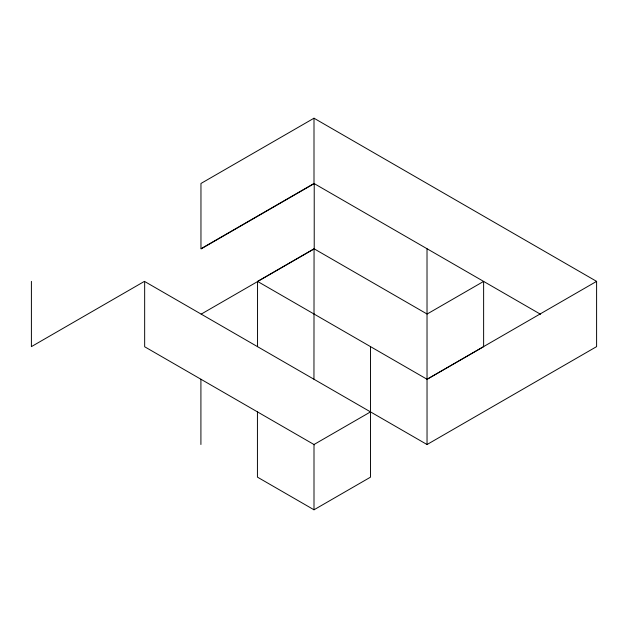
<?xml version="1.0" encoding="UTF-8"?>
<svg xmlns="http://www.w3.org/2000/svg" width="628" height="628" viewBox="0 0 628 628"><rect width="100%" height="100%" fill="white"/><g stroke="black" fill="none" stroke-linecap="round" stroke-linejoin="round"><path stroke-width="0.94" d="M314.479 444.805L144.66 346.758L144.66 281.493L427.04 444.53L596.6 346.632L596.6 281.368L314 118.213L200.96 183.47L200.96 248.735L314 183.478L540.59 314.298M144.44 281.368L31.4 346.632L31.4 281.368M201.18 248.861L314.22 183.604L314.22 248.869M257.543 346.672L257.543 281.407L314.063 248.774L427.103 314.039L483.623 281.407L483.623 346.672L427.103 379.296L314.063 314.039M201.18 314.126L313.38 249.355M370.52 411.897L314 444.522L314 509.787L370.52 477.154L370.473 346.609M427.04 379.265L596.6 281.368M257.543 281.407L313.953 313.976M314 509.787L257.433 477.131L257.433 411.866M427.016 248.727L427.04 444.53M314 118.213L314 183.478M314.063 248.774L313.953 379.241M200.913 379.234L200.913 444.498"/></g></svg>
